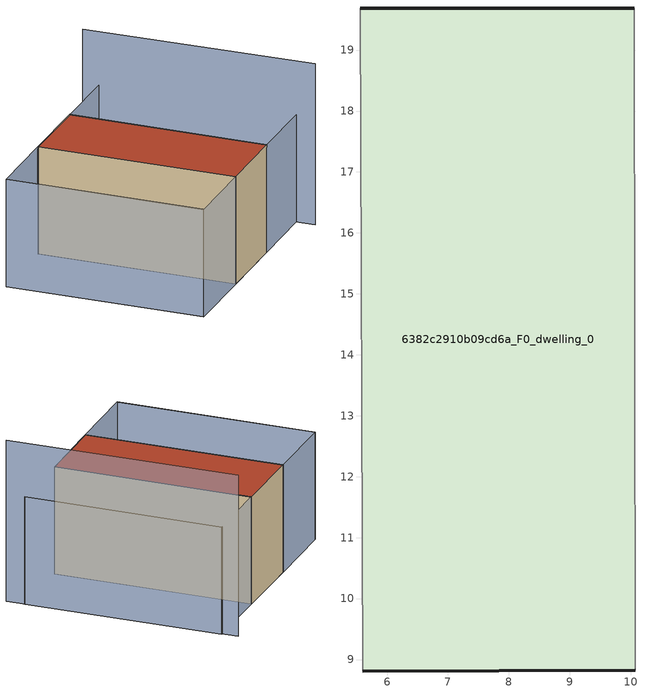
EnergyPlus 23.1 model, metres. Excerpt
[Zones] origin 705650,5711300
6382c2910b09cd6a_F0_dwelling_0
 floor ground (EU_floor_Construction): 10.07,8.83 10.06,19.68 5.56,19.69 5.6,8.81 z0
 wall outside (EU_wall_Construction): 5.56,19.69 10.06,19.68 / 10.07,8.83 5.6,8.81 z0:6
 wall adiabatic (EU_wall_Construction): 10.06,19.68 10.07,8.83 / 5.6,8.81 5.56,19.69 z0:6
 roof outside (EU_roof_Construction): 10.06,19.68 10.07,8.83 5.6,8.81 5.56,19.69 z6
shading: 14.27,7.81 14.14,20.57 z0:9; 1.02,19.66 1.06,8.82 / 5.56,19.69 5.6,8.81 / 5.6,8.81 1.04,8.8 / 1.04,8.8 1,19.67 / 1,19.67 5.56,19.69 / 14.26,8.84 10.07,8.83 / 10.07,8.83 10.04,19.68 / 10.04,19.68 14.23,19.7 / 14.23,19.7 14.26,8.84 z0:6
[Building]
EU S2 Campaign: North Axis=0; Terrain=City; Solar Distribution=FullExterior
[Site:Location]
London: Latitude=51.5; Longitude=-0.5; Time Zone=0; Elevation=25
[SizingPeriod:WeatherFileDays]
AnnualSizingPeriod: Begin Month=1; Begin Day of Month=1; End Month=12; End Day of Month=31; Day of Week for Start Day=Monday; Use Weather File Daylight Saving Period=No; Use Weather File Rain and Snow Indicators=No
[MATERIAL]
EU_InternalMass_Material: Roughness=MediumRough; Thickness=0.1; Conductivity=1; Density=1800; Specific Heat=900; Thermal Absorptance=0.9; Solar Absorptance=0.7; Visible Absorptance=0.7
[MATERIAL:NOMASS] Roughness=MediumRough; Thermal Absorptance=0.9; Solar Absorptance=0.7; Visible Absorptance=0.7
Name | Thermal Resistance
EU_wall_NoMass | 0.71061
EU_roof_NoMass | 2.41608
EU_floor_NoMass | 1.75078
[CONSTRUCTION]
EU_wall_Construction: EU_wall_NoMass
EU_roof_Construction: EU_roof_NoMass
EU_floor_Construction: EU_floor_NoMass
EU_InternalMass_Construction: EU_InternalMass_Material
[ZONE]
6382c2910b09cd6a_F0_dwelling_0: Type=1; Multiplier=1; Ceiling Height=autocalculate; Volume=292.444; Floor Area=autocalculate; Part of Total Floor Area=Yes
[INTERNALMASS]
6382c2910b09cd6a_F0_dwelling_0_EU_InternalMass: Construction=EU_InternalMass_Construction; Zone or ZoneList=6382c2910b09cd6a_F0_dwelling_0; Surface Area=48.7408
[OTHEREQUIPMENT]
EU_Step8_InternalGain_6382c2910b09cd6a_F0_dwelling_0_f000: Fuel Type=Electricity; Zone or ZoneList or Space or SpaceList=6382c2910b09cd6a_F0_dwelling_0; Schedule=EU_Step8_GainSchedule_6382c2910b09cd6a_F0_dwelling_0_f000; Design Level Calculation Method=Watts/Area; Power per Zone Floor Area=1; Fraction Latent=0; Fraction Radiant=0; Fraction Lost=0; Carbon Dioxide Generation Rate=0; EndUse Subcategory=EU_Step8_InternalGains
[ZONEVENTILATION:DESIGNFLOWRATE]
EU_ConstantAir_6382c2910b09cd6a_F0_dwelling_0: Zone or ZoneList or Space or SpaceList=6382c2910b09cd6a_F0_dwelling_0; Schedule=EU_AlwaysOn; Design Flow Rate Calculation Method=AirChanges/Hour; Air Changes per Hour=0.496673; Ventilation Type=Natural; Fan Pressure Rise=0; Fan Total Efficiency=1; Constant Term Coefficient=1; Temperature Term Coefficient=0; Velocity Term Coefficient=0; Velocity Squared Term Coefficient=0; Minimum Indoor Temperature=-100; Maximum Indoor Temperature=100; Delta Temperature=-100; Minimum Outdoor Temperature=-100; Maximum Outdoor Temperature=100; Maximum Wind Speed=40
[HVACTEMPLATE:THERMOSTAT]
EU_HeatOnly_6382c2910b09cd6a_F0_dwelling_0: Constant Heating Setpoint=20; Constant Cooling Setpoint=50
[HVACTEMPLATE:ZONE:IDEALLOADSAIRSYSTEM]
6382c2910b09cd6a_F0_dwelling_0: Template Thermostat=EU_HeatOnly_6382c2910b09cd6a_F0_dwelling_0; System Availability Schedule=EU_AlwaysOn; Maximum Heating Supply Air Temperature=50; Minimum Cooling Supply Air Temperature=13; Maximum Heating Supply Air Humidity Ratio=0.0156; Minimum Cooling Supply Air Humidity Ratio=0.0077; Heating Limit=NoLimit; Cooling Limit=NoLimit; Heating Availability Schedule=EU_AlwaysOn; Cooling Availability Schedule=EU_CoolingOff; Dehumidification Control Type=ConstantSensibleHeatRatio; Cooling Sensible Heat Ratio=0.7; Dehumidification Setpoint=60; Humidification Control Type=None; Humidification Setpoint=30; Outdoor Air Method=None; Outdoor Air Flow Rate per Person=0.00944; Outdoor Air Flow Rate per Zone Floor Area=0; Outdoor Air Flow Rate per Zone=0; Demand Controlled Ventilation Type=None; Outdoor Air Economizer Type=NoEconomizer; Heat Recovery Type=None; Sensible Heat Recovery Effectiveness=0.7; Latent Heat Recovery Effectiveness=0.65
[SIZING:ZONE]
6382c2910b09cd6a_F0_dwelling_0: Zone Cooling Design Supply Air Temperature Input Method=SupplyAirTemperature; Zone Cooling Design Supply Air Temperature=13; Zone Heating Design Supply Air Temperature Input Method=SupplyAirTemperature; Zone Heating Design Supply Air Temperature=50; Zone Cooling Design Supply Air Humidity Ratio=0.008; Zone Heating Design Supply Air Humidity Ratio=0.008; Cooling Design Air Flow Method=DesignDay; Cooling Design Air Flow Rate=0; Cooling Minimum Air Flow per Zone Floor Area=0.000762; Cooling Minimum Air Flow=0; Cooling Minimum Air Flow Fraction=0.2; Heating Design Air Flow Method=DesignDay; Heating Design Air Flow Rate=0; Heating Maximum Air Flow per Zone Floor Area=0.002032; Heating Maximum Air Flow=0.141576; Heating Maximum Air Flow Fraction=0.3; Account for Dedicated Outdoor Air System=No; Dedicated Outdoor Air System Control Strategy=NeutralSupplyAir; Dedicated Outdoor Air Low Setpoint Temperature for Design=autosize; Dedicated Outdoor Air High Setpoint Temperature for Design=autosize; Zone Load Sizing Method=Sensible Load Only No Latent Load; Zone Latent Cooling Design Supply Air Humidity Ratio Input Method=HumidityRatioDifference; Zone Cooling Design Supply Air Humidity Ratio Difference=0.005; Zone Latent Heating Design Supply Air Humidity Ratio Input Method=HumidityRatioDifference; Zone Humidification Design Supply Air Humidity Ratio Difference=0.005
[SCHEDULE:CONSTANT]
Name | Hourly Value
EU_AlwaysOn | 1
EU_CoolingOff | 0
[SCHEDULE:FILE]
EU_Step8_GainSchedule_6382c2910b09cd6a_F0_dwelling_0_f000: File=../../schedules/6382c2910b09cd6a/6382c2910b09cd6a_F0_dwelling_0_f000_gain.csv; Column Number=1; Rows to Skip at Top=0; Number of Hours of Data=8760; Column Separator=Comma; Interpolate to Timestep=No; Minutes per Item=60; Adjust Schedule for Daylight Savings=Yes
